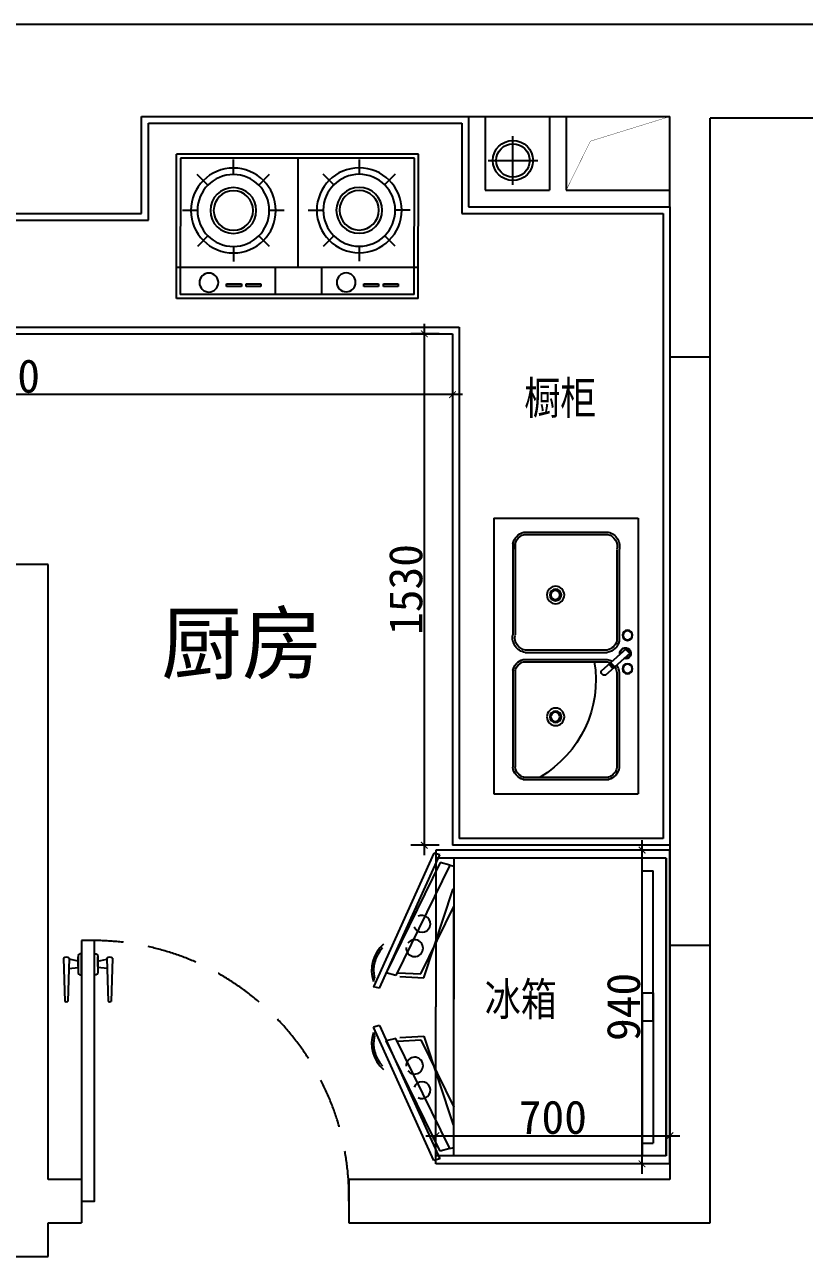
# Model space of a CAD drawing. Extents: x 13886 to 74789, y -750269 to -704302.
# Drawn here: x 55324 to 57657, y -738241 to -734556 of the extents above; entities that cross this region are included whole.
import ezdxf

# ---------------------------------------------------------------- set-up
doc = ezdxf.new("R2010")
doc.units = 0
doc.header["$LTSCALE"] = 10
doc.linetypes.add('TRATTEGGIATA2', pattern=[0.375, 0.25, -0.125])
doc.layers.get('0').update_dxf_attribs({"linetype": 'CONTINUOUS'})
doc.layers.get('DEFPOINTS').update_dxf_attribs({"linetype": 'CONTINUOUS'})
for name, color, linetype in [('__0', 7, 'CONTINUOUS'), ('__2', 30, 'CONTINUOUS'), ('___0', 250, 'CONTINUOUS'), ('___1', 7, 'CONTINUOUS'), ('____', 45, 'CONTINUOUS'), ('____0', 250, 'CONTINUOUS'), ('_____', 5, 'CONTINUOUS'), ('________IFF-FURN-DETAIL', 252, 'CONTINUOUS')]:
    doc.layers.add(name, color=color, linetype=linetype)
doc.styles.add('DIM', font='arial.ttf')
doc.styles.add('DIM_FONT', font='TXT.shx', dxfattribs={"width": 0.8})
doc.styles.get("Standard").update_dxf_attribs({"font": 'NSimSun.ttf'})
doc.dimstyles.get("Standard").update_dxf_attribs({"dimtxt": 0.18, "dimasz": 0.18, "dimexe": 0.18, "dimexo": 0.0625, "dimgap": 0.09, "dimtad": 0, "dimtih": 1, "dimtoh": 1, "dimdec": 4, "dimzin": 0, "dimtxsty": 'STANDARD', "dimcen": 0.09, "dimazin": 3, "dimtfac": 1, "dimtdec": 4, "dimtofl": 0, "dimtmove": 0, "dimatfit": 3, "dimtolj": 1, "dimtzin": 0})

# ---------------------------------------------------------------- blocks, each defined once
blk = doc.blocks.new('DAD')
at = {"layer": '____', "ltscale": 60}
for p, q in [((403836.1, -702544.2), (404560, -702544.2)), ((403836.7, -702975.8), (403836.1, -702544.2)), ((404560, -702975.8), (404560, -702544.2)), ((404195.9, -702881.9), (404195.6, -702554.7)), ((403836.9, -702883), (404560.2, -702883)), ((404125.8, -702883), (404125.6, -702962.9)), ((404125.8, -702883), (404264.4, -702883)), ((404264.4, -702883), (404264.2, -702963.3)), ((403836.7, -702975.8), (404560, -702975.8))]:
    blk.add_line(p, q, dxfattribs=at)
for centre in [(404013.2, -702712.2), (404389.7, -702712.8)]:
    blk.add_circle(centre, 127, dxfattribs=at)
at = {"layer": '____0'}
for p, q in [((403847.7, -702555.8), (404547.7, -702555.8)), ((403848.4, -702964.2), (403847.7, -702555.8)), ((404013.4, -702559.8), (404013.3, -702604.6)), ((404389.9, -702560.4), (404389.9, -702605.2)), ((404547.7, -702555.8), (404548.4, -702964.2)), ((403905.6, -702604.3), (403937.2, -702636)), ((404089.3, -702636.3), (404121.1, -702604.6)), ((404282.1, -702604.8), (404313.8, -702636.6)), ((404465.9, -702636.8), (404497.6, -702605.1)), ((403860.8, -702712), (403905.6, -702712)), ((404120.7, -702712.4), (404165.6, -702712.4)), ((404237.3, -702712.5), (404282.1, -702712.6)), ((404497.3, -702712.9), (404542.1, -702713)), ((403905.3, -702819.8), (403937, -702788.2)), ((404089.1, -702788.4), (404120.8, -702820.1)), ((404281.8, -702820.4), (404313.5, -702788.7)), ((404465.7, -702788.9), (404497.3, -702820.7)), ((404013, -702819.8), (404013, -702864.6)), ((404389.5, -702820.3), (404389.5, -702865.2)), ((403941, -702931.8), (403896.5, -702931.7)), ((403896.5, -702931.7), (403896.5, -702939.8)), ((403896.5, -702939.8), (403941, -702939.9)), ((403941, -702939.9), (403941, -702931.8)), ((403999.6, -702931.8), (403955.1, -702931.8)), ((403955.1, -702931.8), (403955.1, -702939.9)), ((403955.1, -702939.9), (403999.6, -702939.9)), ((403999.6, -702939.9), (403999.6, -702931.8)), ((404351.6, -702932.4), (404307.1, -702932.3)), ((404307.1, -702932.3), (404307.1, -702940.4)), ((404307.1, -702940.4), (404351.5, -702940.4)), ((404351.5, -702940.4), (404351.6, -702932.4)), ((404410.2, -702932.4), (404365.7, -702932.4)), ((404365.7, -702932.4), (404365.7, -702940.5)), ((404365.7, -702940.5), (404410.2, -702940.5)), ((404410.2, -702940.5), (404410.2, -702932.4)), ((403848.4, -702964.2), (404548.4, -702964.2))]:
    blk.add_line(p, q, dxfattribs=at)
for centre, radius in [((404013.2, -702712.2), 107.6), ((404389.7, -702712.8), 107.6), ((404013.2, -702712.2), 68.7), ((404013.2, -702712.2), 59), ((404389.7, -702712.8), 68.7), ((404389.7, -702712.8), 59), ((404052.2, -702927.9), 28.3), ((404462.8, -702928.5), 28.3)]:
    blk.add_circle(centre, radius, dxfattribs=at)
blk = doc.blocks.new('SDASD')
at = {"layer": '____', "ltscale": 60}
for p, q in [((402005.8, -701383.9), (401565.8, -701383.9)), ((401565.8, -701383.9), (401565.8, -702223.9)), ((402005.8, -701383.9), (402005.8, -702223.9)), ((401913.7, -701426.4), (401656.5, -701426.4)), ((401947.5, -701461.7), (401947.5, -701739.7)), ((401623.1, -701480.9), (401623.1, -701758.9)), ((401910.3, -701792.8), (401659.8, -701792.8)), ((401916.4, -701814.4), (401660.1, -701814.4)), ((401623.1, -701854.5), (401623.1, -702145.3)), ((401947.5, -701848), (401947.5, -702143.2)), ((401915.7, -702180.8), (401654.6, -702180.8)), ((402005.8, -702223.9), (401565.8, -702223.9))]:
    blk.add_line(p, q, dxfattribs=at)
for centre in [(401818.2, -701617.8), (401818.2, -701989.5)]:
    blk.add_circle(centre, 14, dxfattribs=at)
for centre, radius, start, end in [((401666.9, -701470.2), 45.1, 103.3716, 193.6444), ((401903.3, -701470.2), 45.1, 10.9362, 76.6287), ((401666.9, -701748.3), 45.1, 193.644, 260.9576), ((401903.3, -701748.3), 45.1, 279.0424, 10.9357), ((401668, -701858.8), 45.1, 143.9446, 174.6169), ((401668, -701858.8), 45.1, 100.0749, 120.7756), ((401902.2, -701858.8), 46.6, 13.4296, 72.2282), ((401667.5, -702137.6), 45.1, 189.8513, 253.4067), ((401902.8, -702137.6), 45.1, 286.593, 352.8277)]:
    blk.add_arc(centre, radius, start, end, dxfattribs=at)
at = {"layer": '____0'}
for p, q in [((401913.7, -701433.6), (401656.5, -701433.6)), ((401940.3, -701461.7), (401940.3, -701739.7)), ((401630.3, -701480.9), (401630.3, -701758.9)), ((401601.1, -701781.1), (401588.6, -701794)), ((401665, -701862), (401588.6, -701794)), ((401603.8, -701783.5), (401591.2, -701796.4)), ((401677.3, -701848.8), (401601.1, -701781.1)), ((401910.3, -701785.6), (401659.8, -701785.6)), ((401649.5, -701824.2), (401637, -701837.1)), ((401652.2, -701826.5), (401639.7, -701839.5)), ((401654.9, -701828.9), (401642.4, -701841.9)), ((401916.4, -701821.6), (401660.1, -701821.6)), ((401630.3, -701854.5), (401630.3, -702145.3)), ((401940.3, -701848), (401940.3, -702143.2)), ((401915.7, -702173.6), (401654.6, -702173.6))]:
    blk.add_line(p, q, dxfattribs=at)
for centre, radius in [((401817.1, -701617.8), 26.6), ((401817.1, -701617.8), 17.6), ((401597.8, -701740.8), 15.4), ((401597.8, -701740.8), 13.9), ((401597.8, -701842.7), 15.4), ((401597.8, -701842.7), 13.9), ((401817.1, -701989.5), 26.6), ((401817.1, -701989.5), 17.6)]:
    blk.add_circle(centre, radius, dxfattribs=at)
for centre, radius, start, end in [((401666.9, -701470.2), 37.9, 103.3716, 193.6444), ((401903.3, -701470.2), 37.9, 348.0659, 76.6287), ((401666.9, -701748.3), 37.9, 193.644, 260.1333), ((401903.3, -701748.3), 37.9, 279.0424, 10.9357), ((401604.2, -701795.5), 17, 349.1284, 285.1554), ((401604.2, -701795.5), 15.6, 352.3397, 281.6074), ((401668, -701858.8), 37.9, 145.0079, 174.6169), ((401668, -701858.8), 37.9, 100.0749, 117.2837), ((402036.9, -701877.3), 342.4, 170.5702, 239.7963), ((401902.2, -701858.8), 39.4, 13.4296, 72.2282), ((401668.1, -701852.5), 9.95, 252.17, 21.8355), ((401902.8, -702137.6), 37.9, 286.593, 352.8277), ((401667.5, -702137.6), 37.9, 189.8513, 253.4067)]:
    blk.add_arc(centre, radius, start, end, dxfattribs=at)
blk = doc.blocks.new('_ARCHTICK')
at = {"color": 0, "linetype": 'BYBLOCK', "const_width": 0.15}
blk.add_lwpolyline([(-0.5, -0.5), (0.5, 0.5)], dxfattribs=at)
blk = doc.blocks.new('*D338')
at = {"layer": '___1', "color": 250, "ltscale": 60}
for p, q in [((56519.7, -735450.7), (56519.7, -737040.7)), ((56564.4, -735480.7), (56479.7, -735480.7)), ((56564.4, -737010.7), (56479.7, -737010.7))]:
    blk.add_line(p, q, dxfattribs=at)
at = {"layer": 'DEFPOINTS', "color": 0, "ltscale": 60}
for p in [(56604.4, -735480.7), (56519.7, -737010.7), (56604.4, -737010.7)]:
    blk.add_point(p, dxfattribs=at)
at = {"layer": '___1', "color": 250, "ltscale": 60, "xscale": 20, "yscale": 20, "zscale": 20}
for p, rotation in [((56519.7, -735480.7), 90), ((56519.7, -737010.7), 270)]:
    blk.add_blockref('_ARCHTICK', p, dxfattribs=dict(at, rotation=rotation))
at = {"layer": '___1', "color": 8, "ltscale": 60, "insert": (56464.7, -736245.7), "char_height": 100, "attachment_point": 5, "rotation": 90}
blk.add_mtext('\\A1;1530', dxfattribs=at)
blk = doc.blocks.new('*D339')
at = {"layer": '___1', "color": 250, "ltscale": 60}
for p, q in [((53864.4, -735520.7), (53864.4, -735702.6)), ((56604.4, -735520.7), (56604.4, -735702.6)), ((56634.4, -735662.6), (53834.4, -735662.6))]:
    blk.add_line(p, q, dxfattribs=at)
at = {"layer": 'DEFPOINTS', "color": 0, "ltscale": 60}
for p in [(53864.4, -735480.7), (56604.4, -735480.7), (53864.4, -735662.6)]:
    blk.add_point(p, dxfattribs=at)
at = {"layer": '___1', "color": 250, "ltscale": 60, "xscale": 20, "yscale": 20, "zscale": 20, "rotation": 180}
blk.add_blockref('_ARCHTICK', (53864.4, -735662.6), dxfattribs=at)
at = {"layer": '___1', "color": 250, "ltscale": 60, "xscale": 20, "yscale": 20, "zscale": 20}
blk.add_blockref('_ARCHTICK', (56604.4, -735662.6), dxfattribs=at)
at = {"layer": '___1', "color": 8, "ltscale": 60, "insert": (55234.4, -735607.6), "char_height": 100, "attachment_point": 5}
blk.add_mtext('\\A1;2740', dxfattribs=at)
blk = doc.blocks.new('*D1903')
at = {"layer": '___1', "color": 250, "ltscale": 60}
for p, q in [((57171.1, -737993.9), (57171.1, -736995.1)), ((57214.4, -737025.1), (57131.1, -737025.1)), ((57214.4, -737963.9), (57131.1, -737963.9))]:
    blk.add_line(p, q, dxfattribs=at)
at = {"layer": 'DEFPOINTS', "color": 0, "ltscale": 60}
for p in [(57171.1, -737025.1), (57254.4, -737025.1), (57254.4, -737963.9)]:
    blk.add_point(p, dxfattribs=at)
at = {"layer": '___1', "color": 250, "ltscale": 60, "xscale": 20, "yscale": 20, "zscale": 20}
for p, rotation in [((57171.1, -737025.1), 90), ((57171.1, -737963.9), 270)]:
    blk.add_blockref('_ARCHTICK', p, dxfattribs=dict(at, rotation=rotation))
at = {"layer": '___1', "color": 8, "ltscale": 60, "insert": (57116.1, -737494.5), "char_height": 100, "attachment_point": 5, "rotation": 90}
blk.add_mtext('\\A1;940', dxfattribs=at)
blk = doc.blocks.new('*D1904')
at = {"layer": '___1', "color": 250, "ltscale": 60}
for p, q in [((56554.4, -737923.9), (56554.4, -737840)), ((57254.4, -737923.9), (57254.4, -737840)), ((56524.4, -737880), (57284.4, -737880))]:
    blk.add_line(p, q, dxfattribs=at)
at = {"layer": 'DEFPOINTS', "color": 0, "ltscale": 60}
for p in [(57254.4, -737880), (56554.4, -737963.9), (57254.4, -737963.9)]:
    blk.add_point(p, dxfattribs=at)
at = {"layer": '___1', "color": 250, "ltscale": 60, "xscale": 20, "yscale": 20, "zscale": 20, "rotation": 180}
blk.add_blockref('_ARCHTICK', (56554.4, -737880), dxfattribs=at)
at = {"layer": '___1', "color": 250, "ltscale": 60, "xscale": 20, "yscale": 20, "zscale": 20}
blk.add_blockref('_ARCHTICK', (57254.4, -737880), dxfattribs=at)
at = {"layer": '___1', "color": 8, "ltscale": 60, "insert": (56904.4, -737825), "char_height": 100, "attachment_point": 5}
blk.add_mtext('\\A1;700', dxfattribs=at)

msp = doc.modelspace()

# ---------------------------------------------------------------- linework, layer by layer
at = {"ltscale": 60}
for p, q in [((66889.4, -734555.7), (53584.4, -734555.7)), ((55674.4, -735120.7), (55674.4, -734830.7)), ((55674.4, -734830.7), (56894.4, -734830.7)), ((56652.1, -734830.7), (56652.1, -735100.7)), ((56702.1, -734830.7), (56702.1, -735050.7)), ((56894.4, -734830.7), (56894.4, -735050.7)), ((56894.4, -734830.7), (57254.4, -734830.7)), ((56944.4, -734830.7), (56944.4, -735050.7)), ((57254.4, -735100.7), (57254.4, -734830.7)), ((66609.4, -734835.7), (57374.4, -734835.7)), ((57374.4, -735550.7), (57374.4, -734835.7)), ((56702.1, -735050.7), (56894.4, -735050.7)), ((56944.4, -735050.7), (57254.4, -735050.7)), ((56652.1, -735100.7), (56894.4, -735100.7)), ((56894.4, -735100.7), (57254.4, -735100.7)), ((57254.4, -735100.7), (57254.4, -735550.7)), ((55144.4, -735120.7), (55674.4, -735120.7)), ((57254.4, -735550.7), (57254.4, -738010.7)), ((57374.4, -735550.7), (57254.4, -735550.7)), ((57374.4, -738140.7), (57374.4, -735550.7)), ((55394.4, -736170.7), (53864.4, -736170.7)), ((55394.4, -738010.7), (55394.4, -736170.7)), ((57374.4, -737310.7), (57254.4, -737310.7)), ((55494.4, -738010.7), (55394.4, -738010.7)), ((55494.4, -738010.7), (55494.4, -738140.7)), ((57254.4, -738010.7), (56294.4, -738010.7)), ((56294.4, -738010.7), (56294.4, -738140.7)), ((55394.4, -738240.7), (55394.4, -738140.7)), ((55394.4, -738140.7), (55494.4, -738140.7)), ((56294.4, -738140.7), (57374.4, -738140.7)), ((55174.4, -738240.7), (55394.4, -738240.7))]:
    msp.add_line(p, q, dxfattribs=at)
at = {"layer": '___0'}
for p, q in [((56385.7, -737438.8), (56565.8, -737039.6)), ((57243.5, -737049.1), (56554.4, -737049.1)), ((56607.7, -737049.6), (56607.7, -737471)), ((56607.7, -737939.3), (56607.7, -737194.5)), ((56385.7, -737550.2), (56565.8, -737949.4)), ((57243.5, -737939.9), (56554.4, -737939.9))]:
    msp.add_line(p, q, dxfattribs=at)
for centre, start, end in [((56512.9, -737245.7), 200.8623, 117.9347), ((56491.1, -737318.8), 175.7874, 143.0096), ((56491.1, -737670.2), 216.9904, 184.2126), ((56512.9, -737743.3), 242.0653, 159.1377)]:
    msp.add_arc(centre, 25.2, start, end, dxfattribs=at)
at = {"layer": '____', "ltscale": 60}
for p, q in [((53864.4, -735480.7), (56604.4, -735480.7)), ((56604.4, -735480.7), (56604.4, -737010.7)), ((56548.4, -737034.9), (56368.3, -737434.1)), ((56565.8, -737039.6), (56548.4, -737034.9)), ((56554.4, -737025.1), (56554.4, -737494.5)), ((57254.4, -737025.1), (56554.4, -737025.1)), ((57254.4, -737010.7), (56604.4, -737010.7)), ((57254.4, -737963.9), (57254.4, -737025.1)), ((57254.4, -737025.1), (57254.4, -737963.9)), ((57171.1, -737536.5), (57171.1, -737049.1)), ((56518.5, -737407.2), (56606.5, -737141.6)), ((55440.6, -737348.8), (55444.5, -737477.9)), ((55457.5, -737348.8), (55453.6, -737477.9)), ((55484.6, -737357.2), (55457.4, -737351.6)), ((55484.6, -737373.5), (55484.6, -737344.8)), ((55542.9, -737373.5), (55542.9, -737344.8)), ((55542.9, -737357.2), (55570.1, -737351.6)), ((55570, -737348.8), (55573.9, -737477.9)), ((55586.9, -737348.8), (55583, -737477.9)), ((55456.6, -737380), (55484.6, -737376.8)), ((55571, -737380), (55542.9, -737376.8)), ((56446.2, -737403.4), (56518.5, -737407.2)), ((56368.3, -737418.3), (56371.2, -737407.5)), ((56385.7, -737438.8), (56368.3, -737434.1)), ((57171.1, -737452.5), (57171.1, -737939.9)), ((56554.4, -737963.9), (56554.4, -737494.5)), ((56385.7, -737550.2), (56368.3, -737554.8)), ((56548.4, -737954), (56368.3, -737554.8)), ((56368.3, -737570.6), (56371.2, -737581.4)), ((56446.2, -737585.6), (56518.5, -737581.8)), ((56518.5, -737581.8), (56606.5, -737847.4)), ((56565.8, -737949.4), (56548.4, -737954)), ((57254.4, -737963.9), (56554.4, -737963.9))]:
    msp.add_line(p, q, dxfattribs=at)
msp.add_lwpolyline([(55494.4, -737295.7), (55494.4, -738075.7), (55533.1, -738075.7), (55533.1, -737295.7)], close=True, dxfattribs=at)
for points in [[(55484.6, -737340.8), (55484.6, -737393.5)], [(55489.4, -737398.7), (55494.4, -737398.7), (55494.4, -737335.6), (55489.4, -737335.6)], [(55538.2, -737398.7), (55533.1, -737398.7), (55533.1, -737335.6), (55538.2, -737335.6)], [(55542.9, -737340.8), (55542.9, -737393.5)]]:
    msp.add_lwpolyline(points, dxfattribs=at)
for centre, radius, start, end in [((56462.3, -737383.9), 100.1, 129.8756, 200.1244), ((56462.3, -737383.9), 94.1, 135.4644, 194.5356), ((55449.1, -737359.9), 13.9, 52.6121, 127.3879), ((55493.7, -737344.3), 9.68, 116.2539, 158.8813), ((55533.9, -737344.3), 9.68, 21.1187, 63.7461), ((55578.5, -737359.9), 13.9, 52.6121, 127.3879), ((55493.7, -737390), 9.68, 201.1187, 243.7461), ((55533.9, -737390), 9.68, 296.2539, 338.8813), ((55449.1, -737468.2), 10.7, 244.8514, 295.1486), ((55578.5, -737468.2), 10.7, 244.8514, 295.1486), ((56462.3, -737605.1), 100.1, 159.8756, 230.1244), ((56462.3, -737605.1), 94.1, 165.4644, 224.5356)]:
    msp.add_arc(centre, radius, start, end, dxfattribs=at)
at = {"layer": '____0'}
for p, q in [((55694.4, -734850.7), (56632.1, -734850.7)), ((55694.4, -735140.7), (55694.4, -734850.7)), ((56632.1, -734850.7), (56632.1, -735120.7)), ((56785, -735034.6), (56785, -734889)), ((56711.3, -734962.2), (56859.2, -734962.2)), ((55124.4, -735140.7), (55694.4, -735140.7)), ((56632.1, -735120.7), (56874.4, -735120.7)), ((56874.4, -735120.7), (57234.4, -735120.7)), ((57234.4, -735120.7), (57234.4, -736990.7)), ((53884.4, -735460.7), (56624.4, -735460.7)), ((56624.4, -735460.7), (56624.4, -736990.7)), ((57234.4, -736990.7), (56624.4, -736990.7)), ((56567.1, -737062.9), (56405.6, -737392.5)), ((56596.1, -737070.6), (56434.6, -737400.3)), ((56596.1, -737070.6), (56567.1, -737062.9)), ((56596.1, -737070.6), (56607.7, -737073.7)), ((57243.5, -737049.1), (57243.5, -737939.9)), ((57243.5, -737939.9), (57243.5, -737049.1)), ((57171.1, -737087.1), (57204, -737087.1)), ((57204, -737536.5), (57204, -737087.1)), ((56509.1, -737395.8), (56607.7, -737194.5)), ((56434.6, -737400.3), (56405.6, -737392.5)), ((56440.5, -737392.2), (56509.1, -737395.8)), ((57171.1, -737452.5), (57204, -737452.5)), ((57204, -737452.5), (57204, -737901.9)), ((57171.1, -737536.5), (57204, -737536.5)), ((56434.6, -737588.7), (56405.6, -737596.4)), ((56596.1, -737918.3), (56434.6, -737588.7)), ((56567.1, -737926.1), (56405.6, -737596.4)), ((56440.5, -737596.8), (56509.1, -737593.2)), ((56509.1, -737593.2), (56607.7, -737794.4)), ((56596.1, -737918.3), (56567.1, -737926.1)), ((56596.1, -737918.3), (56607.7, -737915.2)), ((57171.1, -737901.9), (57204, -737901.9))]:
    msp.add_line(p, q, dxfattribs=at)
at = {"layer": '____0', "const_width": 1}
msp.add_lwpolyline([(56944.4, -735050.7), (57016.6, -734904.4), (57254.4, -734830.7)], dxfattribs=at)
at = {"layer": '____0'}
for radius in [60, 50]:
    msp.add_circle((56785, -734962.2), radius, dxfattribs=at)
at = {"layer": '_____', "color": 250, "linetype": 'TRATTEGGIATA2', "ltscale": 60}
msp.add_arc((55527.9, -738062.4), 766.6, 358.9996, 89.6064, dxfattribs=at)

# ---------------------------------------------------------------- block references
at = {"layer": '__0', "color": 4, "xscale": -1}
msp.add_blockref('DAD', (460338.4, -32399), dxfattribs=at)
at = {"layer": '__0', "color": 4, "xscale": -0.9808919773204252, "yscale": 0.9808919773204252, "zscale": 0.9808919773730804}
msp.add_blockref('SDASD', (451051.8, -48050.8), dxfattribs=at)

# ---------------------------------------------------------------- texts
at = {"layer": '__2', "char_height": 98.633, "attachment_point": 1, "style": 'DIM_FONT'}
for s, insert in [('{\\fSimSun|b0|i0|c134|p2;橱柜}', (56818.9, -735623.4)), ('{\\fSimSun|b0|i0|c134|p2;冰箱}', (56700.7, -737421.9))]:
    msp.add_mtext(s, dxfattribs=dict(at, insert=insert))
at = {"layer": '________IFF-FURN-DETAIL', "insert": (55733, -736317.9), "char_height": 241.613, "attachment_point": 1, "style": 'DIM'}
msp.add_mtext('{\\fNSimSun|b0|i0|c134|p49;\\H0.7333x;厨房}', dxfattribs=at)

# ---------------------------------------------------------------- dimensions: what is measured, and where the dimension line sits
at = {"layer": '___1', "ltscale": 60}
for base, p1, p2, picture, middle in [((56519.7, -737010.7), (56604.4, -735480.7), (56604.4, -737010.7), '*D338', (56464.7, -736245.7)), ((57171.1, -737025.1), (57254.4, -737963.9), (57254.4, -737025.1), '*D1903', (57116.1, -737494.5))]:
    dim = msp.add_linear_dim(base=base, p1=p1, p2=p2, angle=90, dimstyle='STANDARD', override={"dimtxt": 100, "dimasz": 20, "dimexe": 40, "dimexo": 40, "dimgap": 5, "dimtad": 1, "dimtih": 0, "dimtoh": 0, "dimdec": 0, "dimrnd": 5, "dimblk1": 'ARCHTICK', "dimblk2": 'ARCHTICK', "dimsah": 1, "dimdle": 30, "dimclrd": 250, "dimclre": 250, "dimclrt": 8, "dimtdec": 0, "dimtmove": 1, "dimldrblk": 'ARCHTICK', "dimfxl": 15, "dimarcsym": 1}, dxfattribs=at)
    dim.commit()
    dim.dimension.update_dxf_attribs({"geometry": picture, "text_midpoint": middle})
for base, p1, p2, picture, middle in [((53864.4, -735662.6), (56604.4, -735480.7), (53864.4, -735480.7), '*D339', (55234.4, -735607.6)), ((57254.4, -737880), (56554.4, -737963.9), (57254.4, -737963.9), '*D1904', (56904.4, -737825))]:
    dim = msp.add_linear_dim(base=base, p1=p1, p2=p2, dimstyle='STANDARD', override={"dimtxt": 100, "dimasz": 20, "dimexe": 40, "dimexo": 40, "dimgap": 5, "dimtad": 1, "dimtih": 0, "dimtoh": 0, "dimdec": 0, "dimrnd": 5, "dimblk1": 'ARCHTICK', "dimblk2": 'ARCHTICK', "dimsah": 1, "dimdle": 30, "dimclrd": 250, "dimclre": 250, "dimclrt": 8, "dimtdec": 0, "dimtmove": 1, "dimldrblk": 'ARCHTICK', "dimfxl": 15, "dimarcsym": 1}, dxfattribs=at)
    dim.commit()
    dim.dimension.update_dxf_attribs({"geometry": picture, "text_midpoint": middle})

doc.saveas('drawing.dxf')
